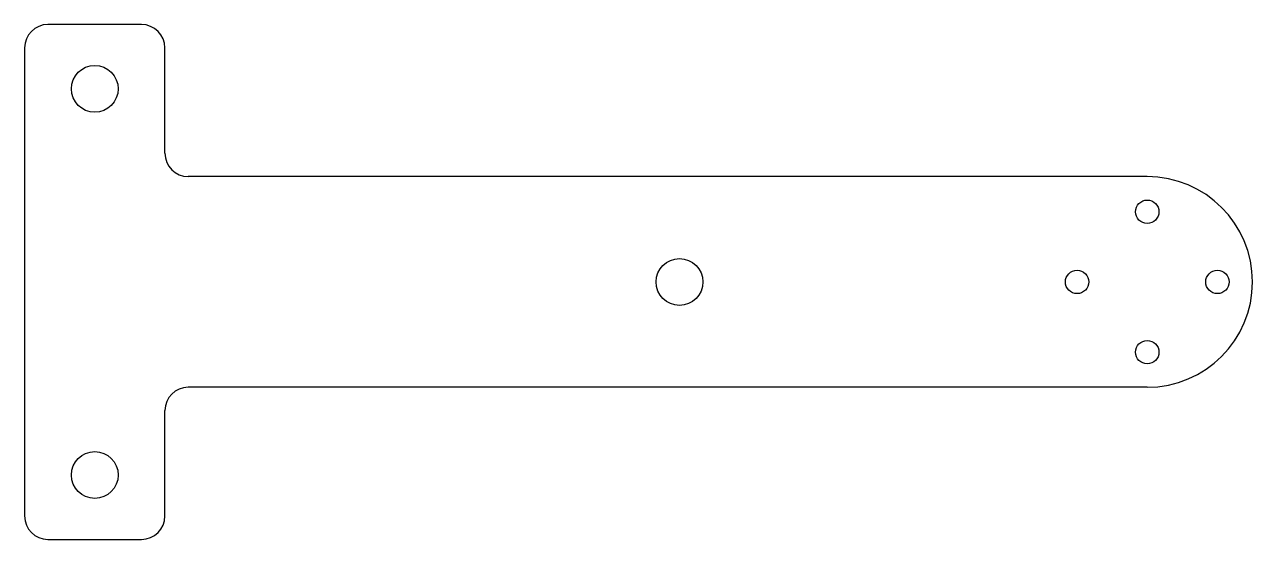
# Model space of a CAD drawing. Header units: millimetres. Extents: x -55 to 50, y -22 to 22.
import ezdxf

# ---------------------------------------------------------------- set-up
doc = ezdxf.new("R2010")
doc.units = ezdxf.units.MM

msp = doc.modelspace()

# ---------------------------------------------------------------- linework, layer by layer
at = {"color": 7, "linetype": 'Continuous', "lineweight": 25}
for p, q in [((-44.72, 22.15), (-52.72, 22.15)), ((-54.72, 20.15), (-54.72, -19.85)), ((-42.72, 11.15), (-42.72, 20.15)), ((41.28, 9.15), (-40.72, 9.15)), ((41.28, -8.85), (-40.72, -8.85)), ((-42.72, -19.85), (-42.72, -10.85)), ((-52.72, -21.85), (-44.72, -21.85))]:
    msp.add_line(p, q, dxfattribs=at)
for centre, radius in [((-48.72, 16.65), 2), ((41.28, 6.15), 1), ((1.28, 0.15), 2), ((35.28, 0.15), 1), ((47.28, 0.15), 1), ((41.28, -5.85), 1), ((-48.72, -16.35), 2)]:
    msp.add_circle(centre, radius, dxfattribs=at)
for centre, radius, start, end in [((-52.72, 20.15), 2, 90, 180), ((-44.72, 20.15), 2, 0, 90), ((-40.72, 11.15), 2, 180, 270), ((41.28, 0.15), 9, 270, 90), ((-40.72, -10.85), 2, 90, 180), ((-52.72, -19.85), 2, 180, 270), ((-44.72, -19.85), 2, 270, 0)]:
    msp.add_arc(centre, radius, start, end, dxfattribs=at)

doc.saveas('drawing.dxf')
